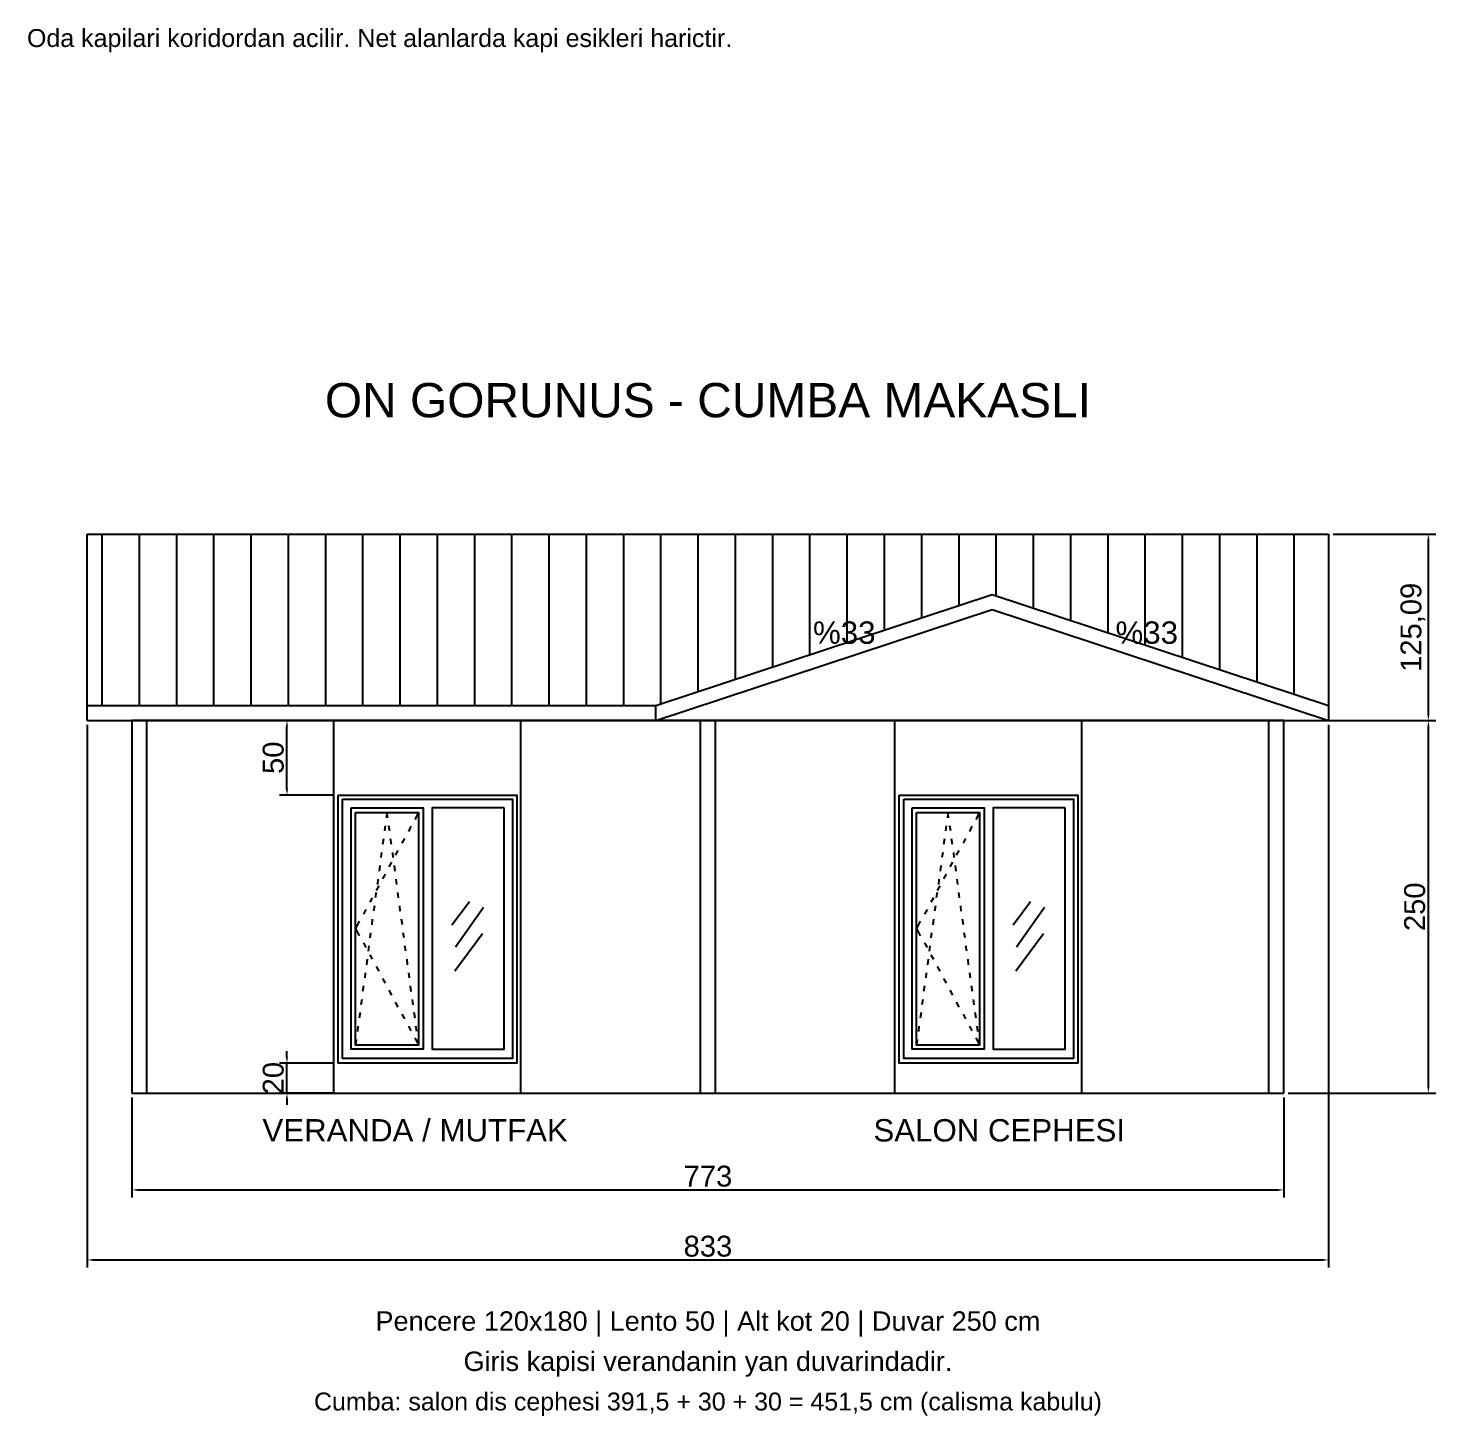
# Model space of a CAD drawing. Header units: centimetres. Extents: x -120 to 1933, y -1067 to 822.
# Drawn here: x -70 to 875, y -1067 to -135 of the extents above; entities that cross this region are included whole.
import ezdxf
from ezdxf.enums import TextEntityAlignment as Align

# ---------------------------------------------------------------- set-up
doc = ezdxf.new("R2010")
doc.units = ezdxf.units.CM
for name, color, linetype in [('CUMBA_CATI', 1, 'Continuous'), ('CUMBA_CATI_TARAMA', 8, 'Continuous'), ('CUMBA_DERZ', 8, 'Continuous'), ('CUMBA_DOGRAMA', 7, 'Continuous'), ('CUMBA_GORUNUS', 7, 'Continuous'), ('CUMBA_OLCU', 4, 'Continuous'), ('CUMBA_YAZI', 7, 'Continuous'), ('ODA_ADLARI', 7, 'Continuous')]:
    doc.layers.add(name, color=color, linetype=linetype)
doc.styles.get("Standard").update_dxf_attribs({"font": 'Arial.ttf'})
doc.dimstyles.new('ISO-25', dxfattribs={"dimtxt": 2.5, "dimasz": 2.5, "dimexe": 1.25, "dimexo": 0.625, "dimtad": 1, "dimtxsty": 'Standard', "dimcen": 2.5, "dimadec": 0, "dimazin": 0, "dimtfac": 1, "dimtmove": 0, "dimatfit": 3, "dimfxl": 1, "dimarcsym": 0})

# ---------------------------------------------------------------- blocks, each defined once
blk = doc.blocks.new('kaynak-on-pencere')
at = {"color": 1, "linetype": 'Continuous', "lineweight": 25, "ltscale": 0.5}
for p, q in [((34.71, 108.53), (33.07, 105.42)), ((20.28, 102.68), (20.1, 100.49)), ((22.29, 100.49), (21.92, 102.68)), ((28.68, 97.2), (27.59, 95.19)), ((31.43, 102.5), (30.33, 100.3)), ((18.82, 91.17), (18.45, 88.98)), ((19.55, 97.02), (19.18, 94.64)), ((23.02, 94.64), (22.66, 97.02)), ((23.75, 88.98), (23.57, 91.17)), ((25.76, 92.08), (24.67, 90.07)), ((18.09, 85.51), (17.72, 83.13)), ((23.02, 86.97), (21.92, 84.96)), ((24.67, 83.13), (24.3, 85.51)), ((17.17, 79.66), (16.99, 77.28)), ((20.28, 81.85), (19.18, 79.84)), ((25.4, 77.28), (25.03, 79.66)), ((16.44, 73.81), (16.08, 71.62)), ((17.54, 76.74), (16.44, 74.73)), ((26.13, 71.62), (25.76, 73.81)), ((14.8, 71.62), (13.7, 69.61)), ((15.71, 68.15), (15.35, 65.77)), ((26.86, 65.77), (26.67, 68.15)), ((12.06, 66.5), (10.96, 64.49)), ((14.8, 62.3), (14.62, 59.93)), ((27.77, 59.93), (27.41, 62.3)), ((14.07, 56.46), (13.7, 54.26)), ((28.5, 54.26), (28.14, 56.46)), ((10.96, 52.07), (12.06, 50.06)), ((13.34, 50.79), (12.97, 48.42)), ((29.23, 48.42), (28.87, 50.79)), ((12.61, 44.95), (12.24, 42.57)), ((13.7, 46.96), (14.8, 44.95)), ((29.96, 42.57), (29.78, 44.95)), ((11.69, 39.1), (11.51, 36.91)), ((16.44, 41.84), (17.54, 39.83)), ((19.18, 36.72), (20.28, 34.71)), ((30.88, 36.91), (30.51, 39.1)), ((10.96, 33.43), (10.6, 31.06)), ((21.92, 31.61), (23.02, 29.42)), ((31.61, 31.06), (31.24, 33.43)), ((10.23, 27.59), (9.87, 25.21)), ((24.67, 26.49), (25.76, 24.3)), ((32.34, 25.21), (32.16, 27.59)), ((9.5, 21.92), (9.14, 19.55)), ((27.59, 21.19), (28.68, 19.18)), ((33.25, 19.55), (32.89, 21.92)), ((8.59, 16.08), (8.4, 13.7)), ((30.33, 16.08), (31.43, 14.07)), ((33.98, 13.7), (33.62, 16.08)), ((7.86, 10.23), (7.49, 7.86))]:
    blk.add_line(p, q, dxfattribs=at)
at = {"color": 7, "linetype": 'Continuous', "lineweight": 25, "ltscale": 0.5}
for p, q in [((56.64, 69.79), (49.15, 59.74)), ((62.67, 67.42), (50.61, 50.24)), ((62.3, 55.91), (50.43, 39.83))]:
    blk.add_line(p, q, dxfattribs=at)
at = {"color": 7, "linetype": 'Continuous', "lineweight": 25}
for points in [[(0, 116.02), (77.1, 116.02), (77.1, 0), (0, 0)], [(2.01, 114.19), (75.27, 114.19), (75.27, 2.01), (2.01, 2.01)], [(5.66, 110.54), (36.72, 110.54), (36.72, 6.03), (5.66, 6.03)], [(71.62, 110.54), (40.56, 110.54), (40.56, 6.03), (71.62, 6.03)], [(7.49, 108.53), (34.71, 108.53), (34.71, 7.86), (7.49, 7.86)]]:
    blk.add_lwpolyline(points, close=True, dxfattribs=at)
at = {"color": 1, "linetype": 'Continuous', "lineweight": 25}
for points in [[(21.38, 106.15), (21.19, 108.53), (20.83, 106.15)], [(9.14, 61.39), (7.49, 58.28), (9.14, 55.18)], [(33.07, 10.96), (34.71, 7.86), (34.35, 10.23)]]:
    blk.add_lwpolyline(points, dxfattribs=at)
blk = doc.blocks.new('*D74')
at = {"layer": 'CUMBA_OLCU', "color": 0, "lineweight": -2, "transparency": 16777216}
for p, q in [((0, -853), (0, -920)), ((773, -853), (773, -920)), ((4, -915), (769, -915))]:
    blk.add_line(p, q, dxfattribs=at)
at = {"layer": 'CUMBA_OLCU', "color": 0, "transparency": 16777216}
for points in [[(4, -914.33), (4, -915.67), (0, -915)], [(769, -914.33), (769, -915.67), (773, -915)]]:
    blk.add_solid(points, dxfattribs=at)
at = {"layer": 'Defpoints', "color": 0, "transparency": 16777216}
for p in [(0, -850), (773, -850), (773, -915)]:
    blk.add_point(p, dxfattribs=at)
at = {"layer": 'CUMBA_OLCU', "color": 0, "transparency": 16777216, "insert": (386.5, -905.85), "char_height": 14, "attachment_point": 5}
blk.add_mtext('773', dxfattribs=at)
blk = doc.blocks.new('*D75')
at = {"layer": 'CUMBA_OLCU', "color": 0, "lineweight": -2, "transparency": 16777216}
for p, q in [((-30, -603), (-30, -967)), ((803, -603), (803, -967)), ((-26, -962), (799, -962))]:
    blk.add_line(p, q, dxfattribs=at)
at = {"layer": 'CUMBA_OLCU', "color": 0, "transparency": 16777216}
for points in [[(-26, -961.33), (-26, -962.67), (-30, -962)], [(799, -961.33), (799, -962.67), (803, -962)]]:
    blk.add_solid(points, dxfattribs=at)
at = {"layer": 'Defpoints', "color": 0, "transparency": 16777216}
for p in [(-30, -600), (803, -600), (803, -962)]:
    blk.add_point(p, dxfattribs=at)
at = {"layer": 'CUMBA_OLCU', "color": 0, "transparency": 16777216, "insert": (386.5, -952.85), "char_height": 14, "attachment_point": 5}
blk.add_mtext('833', dxfattribs=at)
blk = doc.blocks.new('*D76')
at = {"layer": 'CUMBA_OLCU', "color": 0, "lineweight": -2, "transparency": 16777216}
for p, q in [((776, -600), (875, -600)), ((870, -846), (870, -604)), ((776, -850), (875, -850))]:
    blk.add_line(p, q, dxfattribs=at)
at = {"layer": 'CUMBA_OLCU', "color": 0, "transparency": 16777216}
for points in [[(869.33, -604), (870.67, -604), (870, -600)], [(869.33, -846), (870.67, -846), (870, -850)]]:
    blk.add_solid(points, dxfattribs=at)
at = {"layer": 'Defpoints', "color": 0, "transparency": 16777216}
for p in [(773, -600), (870, -600), (773, -850)]:
    blk.add_point(p, dxfattribs=at)
at = {"layer": 'CUMBA_OLCU', "color": 0, "transparency": 16777216, "insert": (860.85, -725), "char_height": 14, "attachment_point": 5, "rotation": 90}
blk.add_mtext('250', dxfattribs=at)
blk = doc.blocks.new('*D77')
at = {"layer": 'CUMBA_OLCU', "color": 0, "lineweight": -2, "transparency": 16777216}
for p, q in [((806, -474.91), (875, -474.91)), ((870, -596), (870, -478.91)), ((806, -600), (875, -600))]:
    blk.add_line(p, q, dxfattribs=at)
at = {"layer": 'CUMBA_OLCU', "color": 0, "transparency": 16777216}
for points in [[(869.33, -478.91), (870.67, -478.91), (870, -474.91)], [(869.33, -596), (870.67, -596), (870, -600)]]:
    blk.add_solid(points, dxfattribs=at)
at = {"layer": 'Defpoints', "color": 0, "transparency": 16777216}
for p in [(803, -474.91), (870, -474.91), (803, -600)]:
    blk.add_point(p, dxfattribs=at)
at = {"layer": 'CUMBA_OLCU', "color": 0, "transparency": 16777216, "insert": (859.59, -537.46), "char_height": 14, "attachment_point": 5, "rotation": 90}
blk.add_mtext('125,09', dxfattribs=at)
blk = doc.blocks.new('*D78')
at = {"layer": 'CUMBA_OLCU', "color": 0, "lineweight": -2, "transparency": 16777216}
for p, q in [((135.25, -600), (99, -600)), ((104, -646), (104, -604)), ((135.25, -650), (99, -650))]:
    blk.add_line(p, q, dxfattribs=at)
at = {"layer": 'CUMBA_OLCU', "color": 0, "transparency": 16777216}
for points in [[(103.33, -604), (104.67, -604), (104, -600)], [(103.33, -646), (104.67, -646), (104, -650)]]:
    blk.add_solid(points, dxfattribs=at)
at = {"layer": 'Defpoints', "color": 0, "transparency": 16777216}
for p in [(104, -600), (138.25, -600), (138.25, -650)]:
    blk.add_point(p, dxfattribs=at)
at = {"layer": 'CUMBA_OLCU', "color": 0, "transparency": 16777216, "insert": (94.85, -625), "char_height": 14, "attachment_point": 5, "rotation": 90}
blk.add_mtext('50', dxfattribs=at)
blk = doc.blocks.new('*D79')
at = {"layer": 'CUMBA_OLCU', "color": 0, "lineweight": -2, "transparency": 16777216}
for p, q in [((135.25, -830), (99, -830)), ((104, -826), (104, -822)), ((104, -850), (104, -830)), ((135.25, -850), (99, -850)), ((104, -854), (104, -858))]:
    blk.add_line(p, q, dxfattribs=at)
at = {"layer": 'CUMBA_OLCU', "color": 0, "transparency": 16777216}
for points in [[(103.33, -826), (104.67, -826), (104, -830)], [(103.33, -854), (104.67, -854), (104, -850)]]:
    blk.add_solid(points, dxfattribs=at)
at = {"layer": 'Defpoints', "color": 0, "transparency": 16777216}
for p in [(104, -830), (138.25, -830), (138.25, -850)]:
    blk.add_point(p, dxfattribs=at)
at = {"layer": 'CUMBA_OLCU', "color": 0, "transparency": 16777216, "insert": (94.85, -840), "char_height": 14, "attachment_point": 5, "rotation": 90}
blk.add_mtext('20', dxfattribs=at)

msp = doc.modelspace()

# ---------------------------------------------------------------- linework, layer by layer
at = {"layer": 'CUMBA_CATI'}
for p, q in [((-30, -600), (-30, -474.9125)), ((-30, -474.9125), (803, -474.9125)), ((803, -474.9125), (803, -600)), ((351.5, -590), (577.25, -515.5025)), ((577.25, -515.5025), (803, -590)), ((-30, -590), (351.5, -590)), ((351.5, -600), (351.5, -590)), ((803, -590), (803, -600)), ((-30, -600), (803, -600))]:
    msp.add_line(p, q, dxfattribs=at)
at = {"layer": 'CUMBA_CATI_TARAMA'}
for p, q in [((-20, -590), (-20, -474.9125)), ((5, -590), (5, -474.9125)), ((30, -590), (30, -474.9125)), ((55, -590), (55, -474.9125)), ((80, -590), (80, -474.9125)), ((105, -590), (105, -474.9125)), ((130, -590), (130, -474.9125)), ((155, -590), (155, -474.9125)), ((180, -590), (180, -474.9125)), ((205, -590), (205, -474.9125)), ((230, -590), (230, -474.9125)), ((255, -590), (255, -474.9125)), ((280, -590), (280, -474.9125)), ((305, -590), (305, -474.9125)), ((330, -590), (330, -474.9125)), ((355, -588.845), (355, -474.9125)), ((380, -580.595), (380, -474.9125)), ((405, -572.345), (405, -474.9125)), ((430, -564.095), (430, -474.9125)), ((455, -555.845), (455, -474.9125)), ((480, -547.595), (480, -474.9125)), ((505, -539.345), (505, -474.9125)), ((530, -531.095), (530, -474.9125)), ((555, -522.845), (555, -474.9125)), ((580, -516.41), (580, -474.9125)), ((605, -524.66), (605, -474.9125)), ((630, -532.91), (630, -474.9125)), ((655, -541.16), (655, -474.9125)), ((680, -549.41), (680, -474.9125)), ((705, -557.66), (705, -474.9125)), ((730, -565.91), (730, -474.9125)), ((755, -574.16), (755, -474.9125)), ((780, -582.41), (780, -474.9125))]:
    msp.add_line(p, q, dxfattribs=at)
at = {"layer": 'CUMBA_DERZ'}
for p, q in [((10, -850), (10, -600)), ((135.5, -850), (135.5, -600)), ((261, -850), (261, -600)), ((381.5, -850), (381.5, -600)), ((391.5, -850), (391.5, -600)), ((512, -850), (512, -600)), ((637.5, -850), (637.5, -600)), ((763, -850), (763, -600))]:
    msp.add_line(p, q, dxfattribs=at)
at = {"layer": 'CUMBA_GORUNUS'}
for p, q in [((351.5, -600), (577.25, -525.5025)), ((577.25, -525.5025), (803, -600)), ((773, -600), (0, -600)), ((0, -600), (0, -850)), ((773, -850), (773, -600)), ((0, -850), (773, -850))]:
    msp.add_line(p, q, dxfattribs=at)

# ---------------------------------------------------------------- block references
at = {"layer": 'CUMBA_DOGRAMA', "xscale": 1.556392892951757, "yscale": 1.551490868087455}
for p in [(138.25, -830), (514.75, -830)]:
    msp.add_blockref('kaynak-on-pencere', p, dxfattribs=at)

# ---------------------------------------------------------------- texts
at = {"layer": 'CUMBA_YAZI'}
for s, height, p in [('ON GORUNUS - CUMBA MAKASLI', 23, (386.5, -385)), ('%33', 15, (478, -541)), ('%33', 15, (681, -541)), ('VERANDA / MUTFAK', 15, (190, -875)), ('SALON CEPHESI', 15, (582, -875)), ('Pencere 120x180 | Lento 50 | Alt kot 20 | Duvar 250 cm', 13, (386.5, -1003)), ('Giris kapisi verandanin yan duvarindadir.', 13, (386.5, -1030)), ('Cumba: salon dis cephesi 391,5 + 30 + 30 = 451,5 cm (calisma kabulu)', 12, (386.5, -1057))]:
    msp.add_text(s, height=height, dxfattribs=at).set_placement(p, align=Align.MIDDLE_CENTER)
at = {"layer": 'ODA_ADLARI'}
msp.add_text('Oda kapilari koridordan acilir. Net alanlarda kapi esikleri harictir.', height=12, dxfattribs=at).set_placement((166.1494, -142), align=Align.MIDDLE_CENTER)

# ---------------------------------------------------------------- dimensions: what is measured, and where the dimension line sits
at = {"layer": 'CUMBA_OLCU'}
for base, p1, p2, picture, middle in [((870, -474.9125), (803, -600), (803, -474.9125), '*D77', (859.5866, -537.4562)), ((104, -600), (138.25, -650), (138.25, -600), '*D78', (94.852, -625)), ((870, -600), (773, -850), (773, -600), '*D76', (860.852, -725)), ((104, -830), (138.25, -850), (138.25, -830), '*D79', (94.852, -840))]:
    dim = msp.add_linear_dim(base=base, p1=p1, p2=p2, angle=90, dimstyle='ISO-25', override={"dimtxt": 14, "dimasz": 4, "dimexe": 5, "dimexo": 3, "dimgap": 2, "dimtix": 1, "dimatfit": 1}, dxfattribs=at)
    dim.commit()
    dim.dimension.update_dxf_attribs({"geometry": picture, "text_midpoint": middle})
for base, p1, p2, picture, middle in [((803, -962), (-30, -600), (803, -600), '*D75', (386.5, -952.8472)), ((773, -915), (0, -850), (773, -850), '*D74', (386.5, -905.8472))]:
    dim = msp.add_linear_dim(base=base, p1=p1, p2=p2, dimstyle='ISO-25', override={"dimtxt": 14, "dimasz": 4, "dimexe": 5, "dimexo": 3, "dimgap": 2, "dimtix": 1, "dimatfit": 1}, dxfattribs=at)
    dim.commit()
    dim.dimension.update_dxf_attribs({"geometry": picture, "text_midpoint": middle})

doc.saveas('drawing.dxf')
